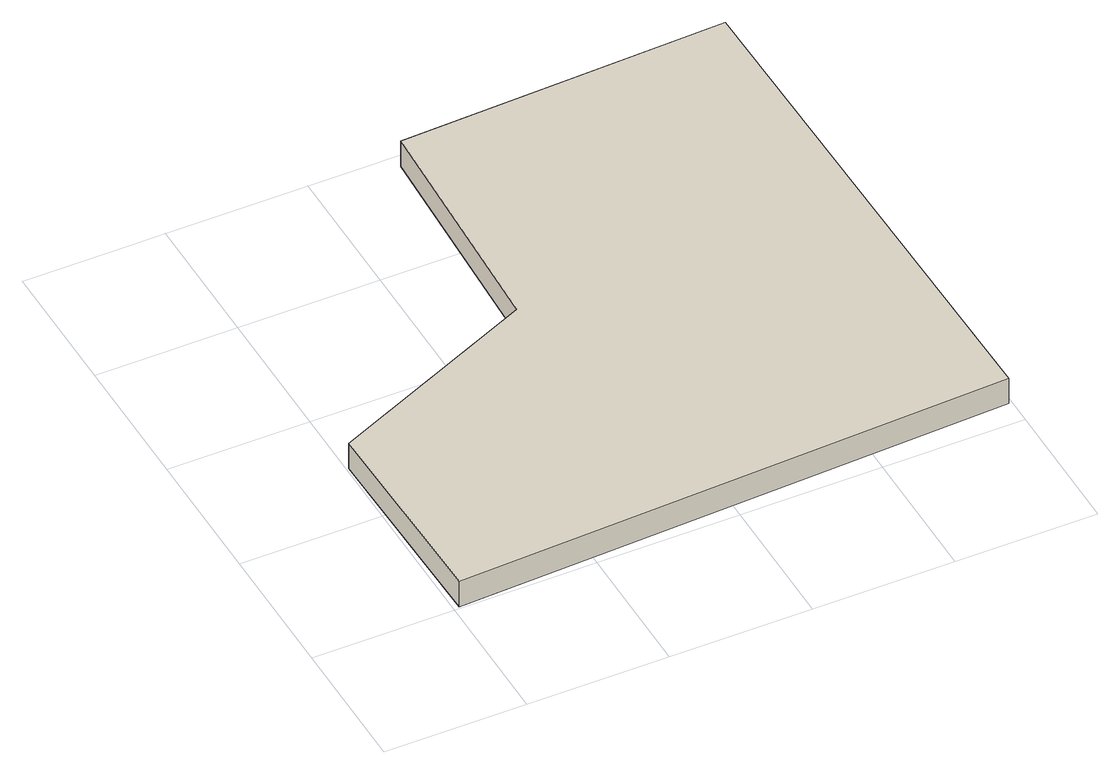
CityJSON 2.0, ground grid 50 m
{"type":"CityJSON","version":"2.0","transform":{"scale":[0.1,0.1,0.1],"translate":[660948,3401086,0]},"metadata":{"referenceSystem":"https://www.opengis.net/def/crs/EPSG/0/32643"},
"CityObjects":{
"building1":{"type":"Building","attributes":{"floor_count":3,"height_m":10.5,"total_units":12},"geometry":[{"type":"Solid","lod":"1","boundaries":[[[[0,1,2,3,4,5]],[[6,7,8,9,10,11]],[[0,1,7,6]],[[1,2,8,7]],[[2,3,9,8]],[[3,4,10,9]],[[4,5,11,10]],[[5,0,6,11]]]]}]}
},
"vertices":[
[801,1952,0],[764,1077,0],[9,748,0],[21,8,0],[1988,91,0],[1960,1996,0],[801,1952,105],[764,1077,105],[9,748,105],[21,8,105],[1988,91,105],[1960,1996,105]
]}
